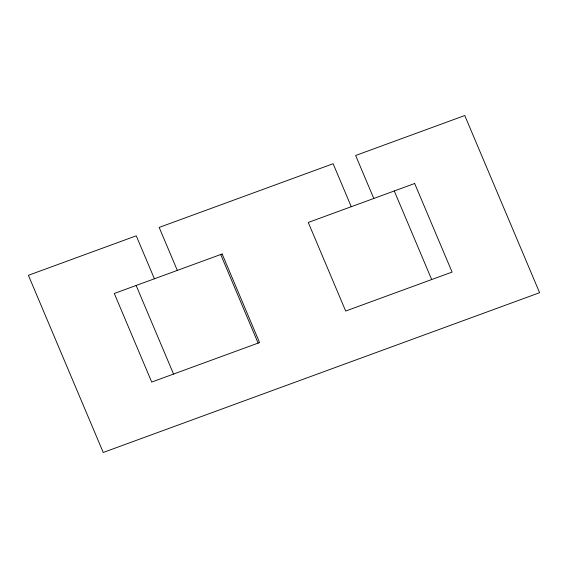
<?xml version="1.0" encoding="UTF-8"?>
<svg xmlns="http://www.w3.org/2000/svg" width="568" height="568" viewBox="0 0 568 568"><rect width="100%" height="100%" fill="white"/><g stroke="black" fill="none" stroke-linecap="round" stroke-linejoin="round"><path stroke-width="0.85" d="M394.27 190.969L431.687 279.548M373.787 198.466L355.632 155.49L464.766 115.531L539.6 292.697L103.234 452.469L28.4 275.303L136.249 235.812L154.404 278.789M351.265 206.709L333.111 163.733L159.168 227.42L177.315 270.396M220.703 254.514L258.12 343.1M136.135 285.477L173.552 374.063M222.145 253.988L114.296 293.471L151.713 382.058L259.562 342.568L222.145 253.988M414.668 183.499L308.261 222.457L345.678 311.044L452.085 272.079L414.668 183.499"/></g></svg>
